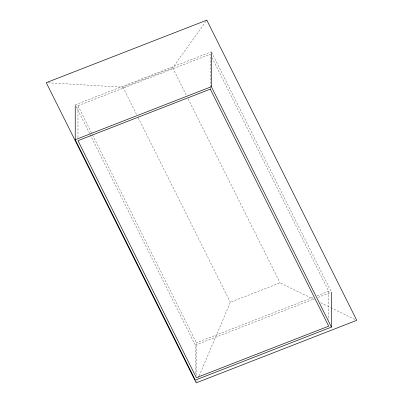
<?xml version="1.0" encoding="UTF-8"?>
<svg xmlns="http://www.w3.org/2000/svg" width="403" height="403" viewBox="0 0 403 403"><rect width="100%" height="100%" fill="white"/><g stroke="black" fill="none" stroke-linecap="round" stroke-linejoin="round"><path stroke-width="0.3" stroke-dasharray="2.02 1.51" d="M196.679 381.696L197.168 380.548M198.145 378.246L198.875 376.518M199.117 375.939L230.345 302.235L280.07 282.871L314.466 299.671M48.133 82.786L122.93 87.199L172.655 67.835L205.716 21.671M75.23 104.795L211.363 51.78M77.975 137.539L77.975 105.732L210.295 54.203L210.295 87.26M196.377 375.193L196.377 342.762L313.474 297.162M316.985 295.792L328.697 291.233L211.983 57.584M195.314 373.254L195.314 345.19L313.917 299.001M318.007 297.409L330.274 292.628M320.667 302.698L330.253 307.383M330.818 307.655L355.058 319.498M211.64 52.345L331.16 291.611M172.655 67.835L186.433 95.42M188.12 98.795L280.07 282.871M122.93 87.199L136.708 114.784M138.113 117.6L230.345 302.235M77.975 105.732L92.317 134.446M92.599 135.01L196.377 342.762M76.071 106.483L89.854 134.068M90.136 134.632L195.314 345.19M328.697 291.233L328.697 319.922M210.295 87.884L210.295 89.128"/><path stroke-width="0.6" d="M331.442 292.175L331.442 327.1L195.314 380.115L75.23 139.72L211.363 86.705L211.363 52.405M211.363 86.705L331.442 327.1M75.23 105.42L75.23 139.72M206.81 20.15L46.249 82.675L196.19 382.85L356.751 320.325L206.81 20.15M210.295 89.128L77.975 140.657L196.377 377.687L328.697 326.158L210.295 89.128"/></g></svg>
